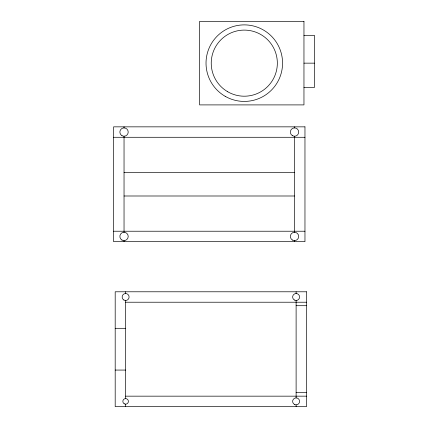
<?xml version="1.0" encoding="UTF-8"?>
<svg xmlns="http://www.w3.org/2000/svg" width="428" height="428" viewBox="0 0 428 428"><rect width="100%" height="100%" fill="white"/><g stroke="black" fill="none" stroke-linecap="round" stroke-linejoin="round"><path stroke-width="0.64" d="M303.96 35.315L314.398 35.315L314.398 87.51L303.96 87.51M303.96 63.151L314.398 63.151M113.602 137.286L304.966 137.286M124.04 172.511L294.528 172.511M124.04 195.997L294.528 195.997M113.602 231.227L304.966 231.227M125.629 302.221L306.55 302.221M296.112 305.699L306.55 305.699M115.191 328.313L125.629 328.313M115.191 370.065L125.629 370.065M296.112 392.685L306.55 392.685M125.629 396.162L306.55 396.162M296.112 291.784L296.112 293.522M296.112 300.483L296.112 397.901M296.112 404.861L296.112 406.6M294.528 126.849L294.528 127.892M294.528 136.238L294.528 232.27M294.528 240.622L294.528 241.665M125.629 291.784L125.629 293.522M125.629 300.483L125.629 398.596M125.629 404.166L125.629 406.6M124.04 126.849L124.04 127.892M124.04 136.238L124.04 232.27M124.04 240.622L124.04 241.665M303.96 21.4L199.582 21.4L199.582 104.903L303.96 104.903L303.96 21.4M304.966 126.849L113.602 126.849L113.602 241.665L304.966 241.665L304.966 126.849M306.55 291.784L115.191 291.784L115.191 406.6L306.55 406.6L306.55 291.784M123.885 300.012A3.478 3.478 0 0 0 129.106 297A3.478 3.478 0 0 0 123.885 293.988A3.478 3.478 0 0 0 123.885 300.012M124.232 403.791A2.782 2.782 0 0 0 128.411 401.378A2.782 2.782 0 0 0 124.232 398.971A2.782 2.782 0 0 0 124.232 403.791M294.373 404.396A3.478 3.478 0 0 0 299.595 401.378A3.478 3.478 0 0 0 294.373 398.366A3.478 3.478 0 0 0 294.373 404.396M294.373 300.012A3.478 3.478 0 0 0 299.595 297A3.478 3.478 0 0 0 294.373 293.988A3.478 3.478 0 0 0 294.373 300.012M292.436 240.06A4.173 4.173 0 0 0 298.701 236.443A4.173 4.173 0 0 0 292.436 232.827A4.173 4.173 0 0 0 292.436 240.06M292.436 135.681A4.173 4.173 0 0 0 298.701 132.065A4.173 4.173 0 0 0 292.436 128.448A4.173 4.173 0 0 0 292.436 135.681M121.953 240.06A4.173 4.173 0 0 0 128.213 236.443A4.173 4.173 0 0 0 121.953 232.827A4.173 4.173 0 0 0 121.953 240.06M121.953 135.681A4.173 4.173 0 0 0 128.213 132.065A4.173 4.173 0 0 0 121.953 128.448A4.173 4.173 0 0 0 121.953 135.681M227.766 91.779A33.052 33.052 0 0 0 277.344 63.151A33.052 33.052 0 0 0 227.766 34.529A33.052 33.052 0 0 0 227.766 91.779M225.155 96.295A38.274 38.274 0 0 0 282.566 63.151A38.274 38.274 0 0 0 225.155 30.008A38.274 38.274 0 0 0 225.155 96.295"/></g></svg>
